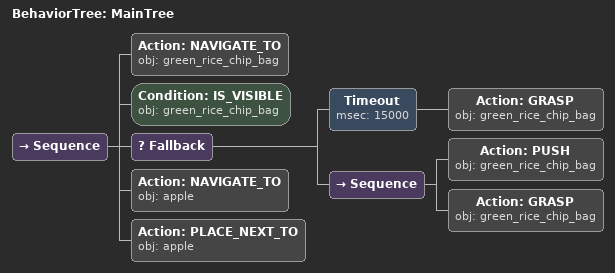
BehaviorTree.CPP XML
<root main_tree_to_execute="MainTree">
  <BehaviorTree ID="MainTree">
    <Sequence>
      <!-- Navigate to green_rice_chip_bag -->
      <Action ID="NAVIGATE_TO" obj="green_rice_chip_bag" />
      <!-- Check green_rice_chip_bag is visible before GRASP -->
      <Condition ID="IS_VISIBLE" obj="green_rice_chip_bag" />
      <!-- Fallback: if GRASP green_rice_chip_bag fails, try alternative to reposition -->
      <Fallback>
        <!-- Timeout: GRASP green_rice_chip_bag within 15s -->
        <Timeout msec="15000">
          <!-- Grasp green_rice_chip_bag -->
          <Action ID="GRASP" obj="green_rice_chip_bag" />
        </Timeout>
        <Sequence>
          <!-- Push green_rice_chip_bag forward toward front edge of table -->
          <Action ID="PUSH" obj="green_rice_chip_bag" />
          <!-- Grasp green_rice_chip_bag -->
          <Action ID="GRASP" obj="green_rice_chip_bag" />
        </Sequence>
      </Fallback>
      <!-- Navigate to apple -->
      <Action ID="NAVIGATE_TO" obj="apple" />
      <!-- Place next to apple -->
      <Action ID="PLACE_NEXT_TO" obj="apple" />
    </Sequence>
  </BehaviorTree>
</root>
